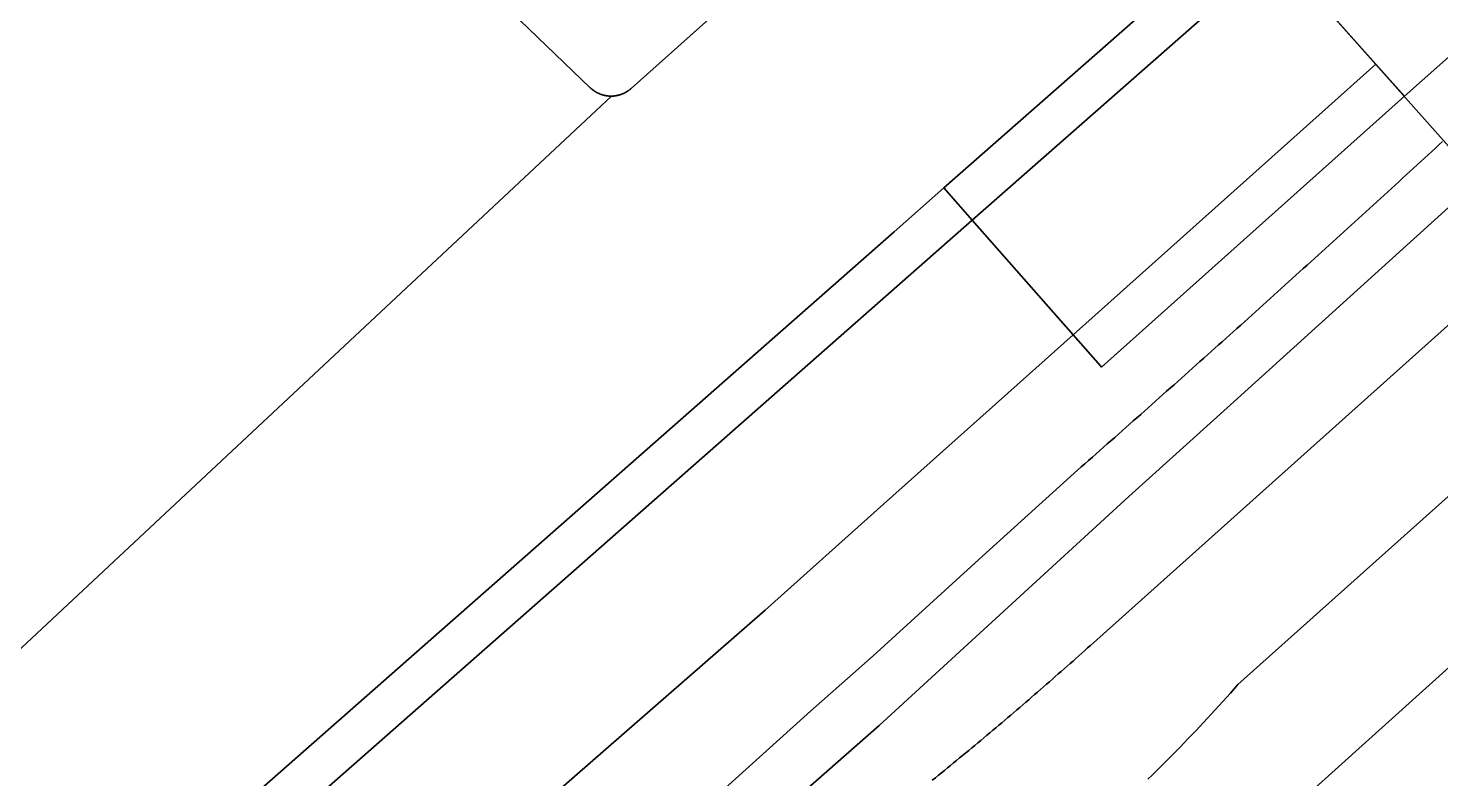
# Model space of a CAD drawing. Header units: metres. Extents: x -127 to 442, y -186 to 462.
# Drawn here: x 138.1 to 204, y 163.2 to 198.2 of the extents above; entities that cross this region are included whole.
import ezdxf

# ---------------------------------------------------------------- set-up
doc = ezdxf.new("R2010")
doc.units = ezdxf.units.M

msp = doc.modelspace()

# ---------------------------------------------------------------- linework, layer by layer
at = {"layer": 'road_1', "color": 7}
msp.add_lwpolyline([(179.682, 226.868), (176.505, 224.041), (226.518, 167.848), (229.687, 170.662), (201, 202.87), (179.682, 226.868)], close=True, dxfattribs=at)
for points in [[(208.065, 187.643), (187.689, 169.411), (187.689, 169.411), (187.553, 169.289), (187.416, 169.167), (187.279, 169.045), (187.142, 168.923), (187.006, 168.802), (186.869, 168.68), (186.731, 168.559), (186.594, 168.438), (186.457, 168.317), (186.319, 168.196), (186.182, 168.075), (186.044, 167.955), (185.906, 167.834), (185.768, 167.714), (185.63, 167.593), (185.492, 167.473), (185.354, 167.353), (185.215, 167.233), (185.077, 167.113), (184.938, 166.994), (184.8, 166.874), (184.661, 166.755), (184.522, 166.636), (184.383, 166.516), (184.244, 166.397), (184.105, 166.279), (183.965, 166.16), (183.826, 166.041), (183.686, 165.923), (183.546, 165.804), (183.407, 165.686), (183.267, 165.568), (183.127, 165.45), (182.987, 165.332), (182.846, 165.214), (182.706, 165.097), (182.566, 164.979), (182.425, 164.862), (182.284, 164.745), (182.143, 164.628), (182.003, 164.511), (181.862, 164.394), (181.72, 164.277), (181.579, 164.161), (181.438, 164.044), (181.297, 163.928), (181.155, 163.812), (181.013, 163.696), (180.872, 163.58), (180.73, 163.464), (180.588, 163.349), (180.446, 163.233), (180.304, 163.118)], [(190.366, 163.17), (190.556, 163.355), (190.744, 163.54), (190.933, 163.727), (191.12, 163.913), (191.307, 164.101), (191.493, 164.289), (191.679, 164.478), (191.864, 164.667), (192.049, 164.857), (192.232, 165.047), (192.416, 165.238), (192.598, 165.43), (192.78, 165.622), (192.961, 165.815), (193.142, 166.009), (193.322, 166.203), (193.501, 166.397), (193.68, 166.593), (193.858, 166.789), (194.036, 166.985), (194.212, 167.182), (194.389, 167.38), (194.564, 167.578), (194.564, 167.578), (207.596, 179.227)], [(207.596, 179.227), (194.564, 167.578), (194.564, 167.578), (194.389, 167.38), (194.212, 167.182), (194.036, 166.985), (193.858, 166.789), (193.68, 166.593), (193.501, 166.397), (193.322, 166.203), (193.142, 166.009), (192.961, 165.815), (192.78, 165.622), (192.598, 165.43), (192.416, 165.238), (192.232, 165.047), (192.049, 164.857), (191.864, 164.667), (191.679, 164.478), (191.493, 164.289), (191.307, 164.101), (191.12, 163.913), (190.933, 163.727), (190.744, 163.54), (190.556, 163.355), (190.366, 163.17)], [(191.433, 156.696), (215.699, 178.544)]]:
    msp.add_lwpolyline(points, dxfattribs=at)
at = {"layer": 'road_5', "color": 3}
for points in [[(204.118, 192.918), (203.948, 192.761), (203.777, 192.604), (203.607, 192.448), (203.436, 192.291), (203.266, 192.134), (203.095, 191.977), (202.924, 191.821), (202.754, 191.664), (202.583, 191.508), (202.412, 191.351), (202.241, 191.195), (202.071, 191.038), (201.9, 190.882), (201.729, 190.726), (201.558, 190.569), (201.387, 190.413), (201.216, 190.257), (201.045, 190.101), (200.874, 189.944), (200.703, 189.788), (200.532, 189.632), (200.361, 189.476), (200.189, 189.32), (200.018, 189.164), (199.847, 189.008), (199.676, 188.852), (199.504, 188.697), (199.333, 188.541), (199.162, 188.385), (198.99, 188.229), (198.819, 188.074), (198.647, 187.918), (198.476, 187.762), (198.304, 187.607), (198.132, 187.451), (197.961, 187.296), (197.789, 187.14), (197.617, 186.985), (197.446, 186.829), (197.274, 186.674), (197.102, 186.519), (196.93, 186.363), (196.758, 186.208), (196.586, 186.053), (196.414, 185.898), (196.242, 185.743), (196.07, 185.588), (195.898, 185.433), (195.726, 185.278), (195.554, 185.123), (195.382, 184.968), (195.21, 184.813), (195.037, 184.658), (194.865, 184.503), (194.693, 184.348), (194.52, 184.194), (194.348, 184.039), (194.176, 183.884), (194.003, 183.73), (193.831, 183.575), (193.658, 183.421), (193.486, 183.266), (193.313, 183.112), (193.14, 182.957), (192.968, 182.803), (192.795, 182.649), (192.622, 182.494), (192.45, 182.34), (192.277, 182.186), (192.104, 182.032), (191.931, 181.877), (191.758, 181.723), (191.585, 181.569), (191.412, 181.415), (191.239, 181.261), (191.066, 181.107), (190.893, 180.953), (190.72, 180.799), (190.547, 180.646), (190.374, 180.492), (190.201, 180.338), (190.027, 180.184), (189.854, 180.031), (189.681, 179.877), (189.507, 179.723), (189.334, 179.57), (189.161, 179.416), (188.987, 179.263), (188.814, 179.109), (188.64, 178.956), (188.467, 178.803), (188.293, 178.649), (188.119, 178.496), (187.946, 178.343), (187.772, 178.189), (187.598, 178.036), (187.425, 177.883), (187.251, 177.73), (187.077, 177.577), (187.077, 177.577), (182.641, 173.566), (177.54, 168.927), (174.619, 166.339), (168.095, 160.462)], [(173.843, 162.181), (177.817, 165.674), (189.48, 176.357), (194.211, 180.627), (205.394, 190.729)], [(205.394, 190.729), (194.211, 180.627), (189.48, 176.357), (177.817, 165.674), (173.843, 162.181)], [(180.304, 163.118), (180.446, 163.233), (180.588, 163.349), (180.73, 163.464), (180.872, 163.58), (181.013, 163.696), (181.155, 163.812), (181.297, 163.928), (181.438, 164.044), (181.579, 164.161), (181.72, 164.277), (181.862, 164.394), (182.003, 164.511), (182.143, 164.628), (182.284, 164.745), (182.425, 164.862), (182.566, 164.979), (182.706, 165.097), (182.846, 165.214), (182.987, 165.332), (183.127, 165.45), (183.267, 165.568), (183.407, 165.686), (183.546, 165.804), (183.686, 165.923), (183.826, 166.041), (183.965, 166.16), (184.105, 166.279), (184.244, 166.397), (184.383, 166.516), (184.522, 166.636), (184.661, 166.755), (184.8, 166.874), (184.938, 166.994), (185.077, 167.113), (185.215, 167.233), (185.354, 167.353), (185.492, 167.473), (185.63, 167.593), (185.768, 167.714), (185.906, 167.834), (186.044, 167.955), (186.182, 168.075), (186.319, 168.196), (186.457, 168.317), (186.594, 168.438), (186.731, 168.559), (186.869, 168.68), (187.006, 168.802), (187.142, 168.923), (187.279, 169.045), (187.416, 169.167), (187.553, 169.289), (187.689, 169.411), (187.689, 169.411), (208.065, 187.643)], [(215.699, 178.544), (191.433, 156.696)]]:
    msp.add_lwpolyline(points, dxfattribs=at)
at = {"layer": 'terrain_0', "color": 8}
msp.add_lwpolyline([(226.645, 216.591), (225.32, 218.079), (219.335, 224.805), (195.032, 203.225), (196.362, 201.731), (201.001, 196.518), (202.331, 195.023), (226.645, 216.591)], close=True, dxfattribs=at)
at = {"layer": 'terrain_5', "color": 3}
for points in [[(226.645, 216.591), (202.331, 195.023), (188.195, 182.394), (188.151, 182.444), (186.874, 183.896), (178.026, 175.99), (172.496, 171.049), (160.562, 160.629)], [(158.213, 201.331), (164.341, 195.422), (164.341, 195.422), (164.349, 195.414), (164.357, 195.407), (164.365, 195.399), (164.374, 195.392), (164.382, 195.384), (164.39, 195.377), (164.399, 195.37), (164.407, 195.362), (164.415, 195.355), (164.424, 195.348), (164.433, 195.341), (164.441, 195.334), (164.45, 195.327), (164.459, 195.321), (164.468, 195.314), (164.477, 195.307), (164.486, 195.301), (164.495, 195.294), (164.504, 195.288), (164.513, 195.281), (164.522, 195.275), (164.531, 195.269), (164.54, 195.262), (164.55, 195.256), (164.559, 195.25), (164.568, 195.244), (164.578, 195.239), (164.587, 195.233), (164.597, 195.227), (164.606, 195.221), (164.616, 195.216), (164.626, 195.21), (164.635, 195.205), (164.645, 195.2), (164.655, 195.194), (164.665, 195.189), (164.675, 195.184), (164.684, 195.179), (164.694, 195.174), (164.704, 195.169), (164.714, 195.164), (164.724, 195.16), (164.735, 195.155), (164.745, 195.151), (164.755, 195.146), (164.765, 195.142), (164.775, 195.137), (164.786, 195.133), (164.796, 195.129), (164.806, 195.125), (164.817, 195.121), (164.827, 195.117), (164.837, 195.113), (164.848, 195.11), (164.858, 195.106), (164.869, 195.102), (164.88, 195.099), (164.89, 195.095), (164.901, 195.092), (164.911, 195.089), (164.922, 195.086), (164.933, 195.083), (164.943, 195.08), (164.954, 195.077), (164.965, 195.074), (164.976, 195.071), (164.986, 195.069), (164.997, 195.066), (165.008, 195.064), (165.019, 195.061), (165.03, 195.059), (165.041, 195.057), (165.052, 195.055), (165.063, 195.053), (165.073, 195.051), (165.084, 195.049), (165.095, 195.047), (165.106, 195.045), (165.117, 195.044), (165.128, 195.042), (165.139, 195.041), (165.15, 195.039), (165.162, 195.038), (165.173, 195.037), (165.184, 195.036), (165.195, 195.035), (165.206, 195.034), (165.217, 195.033), (165.228, 195.032), (165.239, 195.032), (165.25, 195.031), (165.261, 195.031), (165.272, 195.03), (165.283, 195.03), (165.295, 195.03), (165.306, 195.03), (165.317, 195.03), (165.328, 195.03), (165.339, 195.03), (165.339, 195.03), (165.349, 195.03), (165.359, 195.031), (165.369, 195.031), (165.379, 195.031), (165.389, 195.032), (165.399, 195.032), (165.409, 195.033), (165.419, 195.034), (165.429, 195.035), (165.439, 195.035), (165.449, 195.036), (165.459, 195.037), (165.469, 195.038), (165.479, 195.04), (165.489, 195.041), (165.499, 195.042), (165.509, 195.044), (165.518, 195.045), (165.528, 195.046), (165.538, 195.048), (165.548, 195.05), (165.558, 195.051), (165.568, 195.053), (165.578, 195.055), (165.587, 195.057), (165.597, 195.059), (165.607, 195.061), (165.617, 195.063), (165.627, 195.065), (165.636, 195.068), (165.646, 195.07), (165.656, 195.072), (165.665, 195.075), (165.675, 195.077), (165.685, 195.08), (165.694, 195.083), (165.704, 195.086), (165.714, 195.088), (165.723, 195.091), (165.733, 195.094), (165.742, 195.097), (165.752, 195.1), (165.761, 195.104), (165.771, 195.107), (165.78, 195.11), (165.79, 195.113), (165.799, 195.117), (165.808, 195.12), (165.818, 195.124), (165.827, 195.128), (165.836, 195.131), (165.846, 195.135), (165.855, 195.139), (165.864, 195.143), (165.873, 195.147), (165.883, 195.151), (165.892, 195.155), (165.901, 195.159), (165.91, 195.163), (165.919, 195.168), (165.928, 195.172), (165.937, 195.176), (165.946, 195.181), (165.955, 195.185), (165.964, 195.19), (165.972, 195.195), (165.981, 195.2), (165.99, 195.204), (165.999, 195.209), (166.008, 195.214), (166.016, 195.219), (166.025, 195.224), (166.033, 195.229), (166.042, 195.234), (166.051, 195.24), (166.059, 195.245), (166.067, 195.25), (166.076, 195.256), (166.084, 195.261), (166.093, 195.267), (166.101, 195.272), (166.109, 195.278), (166.117, 195.284), (166.126, 195.29), (166.134, 195.295), (166.142, 195.301), (166.15, 195.307), (166.158, 195.313), (166.166, 195.319), (166.174, 195.325), (166.182, 195.332), (166.189, 195.338), (166.197, 195.344), (166.205, 195.35), (166.213, 195.357), (166.22, 195.363), (166.228, 195.37), (166.235, 195.376), (166.243, 195.383), (166.243, 195.383), (169.88, 198.615)], [(168.095, 160.462), (174.619, 166.339), (177.54, 168.927), (182.641, 173.566), (187.077, 177.577), (187.077, 177.577), (187.251, 177.73), (187.425, 177.883), (187.598, 178.036), (187.772, 178.189), (187.946, 178.343), (188.119, 178.496), (188.293, 178.649), (188.467, 178.803), (188.64, 178.956), (188.814, 179.109), (188.987, 179.263), (189.161, 179.416), (189.334, 179.57), (189.507, 179.723), (189.681, 179.877), (189.854, 180.031), (190.027, 180.184), (190.201, 180.338), (190.374, 180.492), (190.547, 180.646), (190.72, 180.799), (190.893, 180.953), (191.066, 181.107), (191.239, 181.261), (191.412, 181.415), (191.585, 181.569), (191.758, 181.723), (191.931, 181.877), (192.104, 182.032), (192.277, 182.186), (192.45, 182.34), (192.622, 182.494), (192.795, 182.649), (192.968, 182.803), (193.14, 182.957), (193.313, 183.112), (193.486, 183.266), (193.658, 183.421), (193.831, 183.575), (194.003, 183.73), (194.176, 183.884), (194.348, 184.039), (194.52, 184.194), (194.693, 184.348), (194.865, 184.503), (195.037, 184.658), (195.21, 184.813), (195.382, 184.968), (195.554, 185.123), (195.726, 185.278), (195.898, 185.433), (196.07, 185.588), (196.242, 185.743), (196.414, 185.898), (196.586, 186.053), (196.758, 186.208), (196.93, 186.363), (197.102, 186.519), (197.274, 186.674), (197.446, 186.829), (197.617, 186.985), (197.789, 187.14), (197.961, 187.296), (198.132, 187.451), (198.304, 187.607), (198.476, 187.762), (198.647, 187.918), (198.819, 188.074), (198.99, 188.229), (199.162, 188.385), (199.333, 188.541), (199.504, 188.697), (199.676, 188.852), (199.847, 189.008), (200.018, 189.164), (200.189, 189.32), (200.361, 189.476), (200.532, 189.632), (200.703, 189.788), (200.874, 189.944), (201.045, 190.101), (201.216, 190.257), (201.387, 190.413), (201.558, 190.569), (201.729, 190.726), (201.9, 190.882), (202.071, 191.038), (202.241, 191.195), (202.412, 191.351), (202.583, 191.508), (202.754, 191.664), (202.924, 191.821), (203.095, 191.977), (203.266, 192.134), (203.436, 192.291), (203.607, 192.448), (203.777, 192.604), (203.948, 192.761), (204.118, 192.918)], [(143.596, 155.313), (163.699, 172.998), (182.168, 189.245), (182.168, 189.245), (181.507, 189.996), (180.847, 190.746), (178.518, 188.698), (142.27, 156.81)], [(160.562, 160.629), (172.496, 171.049), (178.026, 175.99), (186.874, 183.896), (186.874, 183.896), (182.168, 189.245), (163.699, 172.998), (143.596, 155.313)]]:
    msp.add_lwpolyline(points, dxfattribs=at)
for points in [[(196.362, 201.731), (195.032, 203.225), (180.847, 190.746), (181.507, 189.996), (182.168, 189.245), (196.362, 201.731)], [(201.001, 196.518), (196.362, 201.731), (182.168, 189.245), (186.874, 183.896), (201.001, 196.518)], [(202.331, 195.023), (201.001, 196.518), (186.874, 183.896), (188.151, 182.444), (188.195, 182.394), (202.331, 195.023)]]:
    msp.add_lwpolyline(points, close=True, dxfattribs=at)
at = {"layer": 'water', "color": 5}
for points in [[(142.27, 156.81), (178.518, 188.698), (180.847, 190.746), (195.032, 203.225)], [(131.798, 163.69), (165.339, 195.03), (165.339, 195.03), (165.328, 195.03), (165.317, 195.03), (165.306, 195.03), (165.295, 195.03), (165.283, 195.03), (165.272, 195.03), (165.261, 195.031), (165.25, 195.031), (165.239, 195.032), (165.228, 195.032), (165.217, 195.033), (165.206, 195.034), (165.195, 195.035), (165.184, 195.036), (165.173, 195.037), (165.162, 195.038), (165.15, 195.039), (165.139, 195.041), (165.128, 195.042), (165.117, 195.044), (165.106, 195.045), (165.095, 195.047), (165.084, 195.049), (165.073, 195.051), (165.063, 195.053), (165.052, 195.055), (165.041, 195.057), (165.03, 195.059), (165.019, 195.061), (165.008, 195.064), (164.997, 195.066), (164.986, 195.069), (164.976, 195.071), (164.965, 195.074), (164.954, 195.077), (164.943, 195.08), (164.933, 195.083), (164.922, 195.086), (164.911, 195.089), (164.901, 195.092), (164.89, 195.095), (164.88, 195.099), (164.869, 195.102), (164.858, 195.106), (164.848, 195.11), (164.837, 195.113), (164.827, 195.117), (164.817, 195.121), (164.806, 195.125), (164.796, 195.129), (164.786, 195.133), (164.775, 195.137), (164.765, 195.142), (164.755, 195.146), (164.745, 195.151), (164.735, 195.155), (164.724, 195.16), (164.714, 195.164), (164.704, 195.169), (164.694, 195.174), (164.684, 195.179), (164.675, 195.184), (164.665, 195.189), (164.655, 195.194), (164.645, 195.2), (164.635, 195.205), (164.626, 195.21), (164.616, 195.216), (164.606, 195.221), (164.597, 195.227), (164.587, 195.233), (164.578, 195.239), (164.568, 195.244), (164.559, 195.25), (164.55, 195.256), (164.54, 195.262), (164.531, 195.269), (164.522, 195.275), (164.513, 195.281), (164.504, 195.288), (164.495, 195.294), (164.486, 195.301), (164.477, 195.307), (164.468, 195.314), (164.459, 195.321), (164.45, 195.327), (164.441, 195.334), (164.433, 195.341), (164.424, 195.348), (164.415, 195.355), (164.407, 195.362), (164.399, 195.37), (164.39, 195.377), (164.382, 195.384), (164.374, 195.392), (164.365, 195.399), (164.357, 195.407), (164.349, 195.414), (164.341, 195.422), (164.341, 195.422), (158.213, 201.331)], [(169.88, 198.615), (166.243, 195.383), (166.243, 195.383), (166.235, 195.376), (166.228, 195.37), (166.22, 195.363), (166.213, 195.357), (166.205, 195.35), (166.197, 195.344), (166.189, 195.338), (166.182, 195.332), (166.174, 195.325), (166.166, 195.319), (166.158, 195.313), (166.15, 195.307), (166.142, 195.301), (166.134, 195.295), (166.126, 195.29), (166.117, 195.284), (166.109, 195.278), (166.101, 195.272), (166.093, 195.267), (166.084, 195.261), (166.076, 195.256), (166.067, 195.25), (166.059, 195.245), (166.051, 195.24), (166.042, 195.234), (166.033, 195.229), (166.025, 195.224), (166.016, 195.219), (166.008, 195.214), (165.999, 195.209), (165.99, 195.204), (165.981, 195.2), (165.972, 195.195), (165.964, 195.19), (165.955, 195.185), (165.946, 195.181), (165.937, 195.176), (165.928, 195.172), (165.919, 195.168), (165.91, 195.163), (165.901, 195.159), (165.892, 195.155), (165.883, 195.151), (165.873, 195.147), (165.864, 195.143), (165.855, 195.139), (165.846, 195.135), (165.836, 195.131), (165.827, 195.128), (165.818, 195.124), (165.808, 195.12), (165.799, 195.117), (165.79, 195.113), (165.78, 195.11), (165.771, 195.107), (165.761, 195.104), (165.752, 195.1), (165.742, 195.097), (165.733, 195.094), (165.723, 195.091), (165.714, 195.088), (165.704, 195.086), (165.694, 195.083), (165.685, 195.08), (165.675, 195.077), (165.665, 195.075), (165.656, 195.072), (165.646, 195.07), (165.636, 195.068), (165.627, 195.065), (165.617, 195.063), (165.607, 195.061), (165.597, 195.059), (165.587, 195.057), (165.578, 195.055), (165.568, 195.053), (165.558, 195.051), (165.548, 195.05), (165.538, 195.048), (165.528, 195.046), (165.518, 195.045), (165.509, 195.044), (165.499, 195.042), (165.489, 195.041), (165.479, 195.04), (165.469, 195.038), (165.459, 195.037), (165.449, 195.036), (165.439, 195.035), (165.429, 195.035), (165.419, 195.034), (165.409, 195.033), (165.399, 195.032), (165.389, 195.032), (165.379, 195.031), (165.369, 195.031), (165.359, 195.031), (165.349, 195.03), (165.339, 195.03), (165.339, 195.03), (131.798, 163.69)]]:
    msp.add_lwpolyline(points, dxfattribs=at)

doc.saveas('drawing.dxf')
